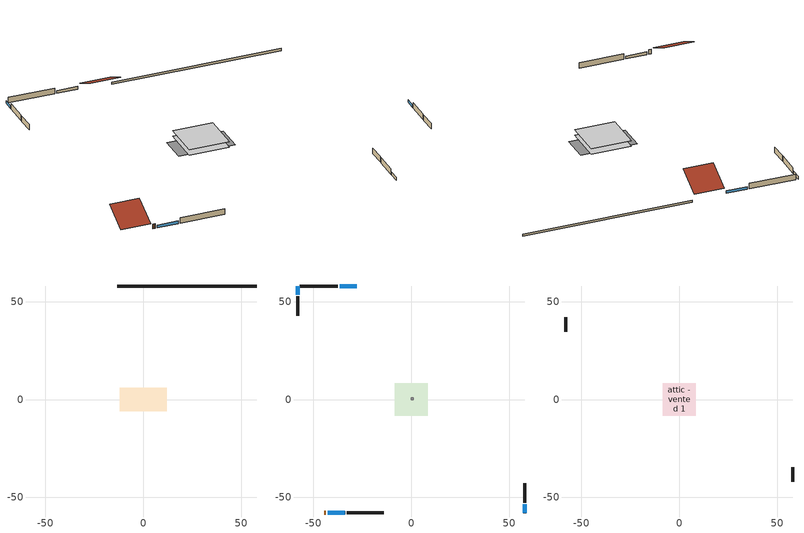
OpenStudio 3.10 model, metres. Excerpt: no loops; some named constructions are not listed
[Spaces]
crawlspace - unvented 1
 floor foundation (Slab1 construction): -11.91,-5.96 -11.91,5.96 11.91,5.96 11.91,-5.96 z-0.91
 wall foundation (FoundationWall1 construction): 58.06,58.06 -13.41,58.06 z-0.91:0
conditioned space 1
 floor to crawlspace - unvented 1 (Floor1 construction): -8.42,-8.42 -8.42,8.42 8.42,8.42 8.42,-8.42 z0
 wall outside (Wall1 construction): -37.59,58.06 -57.13,58.06 z0:2.44
 wall outside (Wall2 construction): 58.06,-52.73 58.06,-42.96 z0:2.44
 wall outside (Wall3 construction): -32.96,-58.06 -14.19,-58.06 z0:2.44
 wall outside (Wall4 construction): -58.06,52.73 -58.06,42.96 z0:2.44
 wall outside (AdiabaticWallConstruction): -27.86,58.06 -36.66,58.06 / 58.06,-58.06 58.06,-53.66 / -42.69,-58.06 -33.89,-58.06 / -58.06,58.06 -58.06,53.66 z0:1.19
 wall outside (AdiabaticWallConstruction 1): -44.53,-58.06 -43.62,-58.06 z0:2.03
 window (WindowConstruction): -27.86,58.06 -36.66,58.06 z0:1.19
 window (WindowConstruction 1): 58.06,-58.06 58.06,-53.66 z0:1.19
 window (WindowConstruction 2): -42.69,-58.06 -33.89,-58.06 z0:1.19
 window (WindowConstruction 3): -58.06,58.06 -58.06,53.66 z0:1.19
 door (Door): -44.53,-58.06 -43.62,-58.06 z0:2.03
furnace airloop ret air space
 floor adiabatic (AdiabaticConst): 0,0 0,1 1,1 1,0 z0
 wall adiabatic (AdiabaticConst): 0,1 0,0 1,0 1,1 0,1 z0:1
 ceiling adiabatic (AdiabaticConst): 1,0 1,1 0,1 0,0 z1
attic - vented 1
 floor to conditioned space 1 (Floor2 construction Reversed): -8.42,-8.42 -8.42,8.42 8.42,8.42 8.42,-8.42 z2.44
 wall outside (Wall5 construction): 58.06,-42.03 58.06,-34.76 z0:2.44
 wall outside (Wall6 construction): -58.06,42.03 -58.06,34.76 z0:2.44
 roof outside (Roof1 construction): -26.93,58.06,2.44 -26.93,46.79,8.07 -14.34,46.79,8.07 -14.34,58.06,2.44
 roof outside (Roof2 construction): -45.46,-58.06,2.44 -45.46,-46.79,8.07 -58.06,-46.79,8.07 -58.06,-58.06,2.44
[Material] Roughness=Rough; Thermal Absorptance=0.9
Name | Thickness {m} | Conductivity {W/m-K} | Density {kg/m3} | Specific Heat {J/kg-K} | Solar Absorptance | Visible Absorptance
gypsum board | 0.0127 | 0.160291 | 801 | 837.4 | 0.6 | 0.6
floor stud and cavity | 0.1397 | 0.21683 | 92.3553 | 1139.71 | 0.7 | 0.7
floor rigid ins | 0.103632 | 0.029427 | 32.04 | 1214.23 | 0.7 | 0.7
osb sheathing 0.75 in. | 0.01905 | 0.115458 | 512.64 | 1214.23 | 0.7 | 0.7
floor covering | 0.0127 | 0.0433444 | 54.468 | 1339.84 | 0.6 | 0.6
ceiling loosefill ins | 0.169333 | 0.0480833 | 16.02 | 1046.75 | 0.7 | 0.7
ceiling stud and cavity | 0.1397 | 0.0824711 | 65.682 | 1177.47 | 0.7 | 0.7
[Construction]
Floor1 construction Reversed: floor covering, osb sheathing 0.75 in., floor rigid ins, floor stud and cavity
Floor2 construction: ceiling loosefill ins, ceiling stud and cavity, gypsum board
[Schedule:Ruleset]
natural vent schedule: Default Day Schedule=natural vent schedule default day
[Schedule:Day]
heating setpoint day: 24, 0, 20
cooling setpoint day: 24, 0, 25.5556
exterior lighting schedule day: 1, 0, 0.566667, 3, 0, 0.524167, 5, 0, 0.495833, 6, 0, 0.5525, 7, 0, 0.623333, 8, 0, 0.580833, 9, 0, 0.439167, 10, 0, 0.354167, 12, 0, 0.34, 13, 0, 0.354167, 14, 0, 0.396667, 15, 0, 0.425, 16, 0, 0.495833, 17, 0, 0.623333, 18, 0, 0.793333, 19, 0, 0.906667, 20, 0, 0.963333, 21, 0, 0.991667, 22, 0, 0.920833, 23, 0, 0.793333, 24, 0, 0.665833
exterior lighting schedule day 1: 1, 0, 0.528571, 3, 0, 0.488929, 5, 0, 0.4625, 6, 0, 0.515357, 7, 0, 0.581429, 8, 0, 0.541786, 9, 0, 0.409643, 10, 0, 0.330357, 12, 0, 0.317143, 13, 0, 0.330357, 14, 0, 0.37, 15, 0, 0.396429, 16, 0, 0.4625, 17, 0, 0.581429, 18, 0, 0.74, 19, 0, 0.845714, 20, 0, 0.898571, 21, 0, 0.925, 22, 0, 0.858929, 23, 0, 0.74, 24, 0, 0.621071
exterior lighting schedule day 2: 1, 0, 0.485714, 3, 0, 0.449286, 5, 0, 0.425, 6, 0, 0.473571, 7, 0, 0.534286, 8, 0, 0.497857, 9, 0, 0.376429, 10, 0, 0.303571, 12, 0, 0.291429, 13, 0, 0.303571, 14, 0, 0.34, 15, 0, 0.364286, 16, 0, 0.425, 17, 0, 0.534286, 18, 0, 0.68, 19, 0, 0.777143, 20, 0, 0.825714, 21, 0, 0.85, 22, 0, 0.789286, 23, 0, 0.68, 24, 0, 0.570714
exterior lighting schedule day 3: 1, 0, 0.442857, 3, 0, 0.409643, 5, 0, 0.3875, 6, 0, 0.431786, 7, 0, 0.487143, 8, 0, 0.453929, 9, 0, 0.343214, 10, 0, 0.276786, 12, 0, 0.265714, 13, 0, 0.276786, 14, 0, 0.31, 15, 0, 0.332143, 16, 0, 0.3875, 17, 0, 0.487143, 18, 0, 0.62, 19, 0, 0.708571, 20, 0, 0.752857, 21, 0, 0.775, 22, 0, 0.719643, 23, 0, 0.62, 24, 0, 0.520357
exterior lighting schedule day 4: 1, 0, 0.4, 3, 0, 0.37, 5, 0, 0.35, 6, 0, 0.39, 7, 0, 0.44, 8, 0, 0.41, 9, 0, 0.31, 10, 0, 0.25, 12, 0, 0.24, 13, 0, 0.25, 14, 0, 0.28, 15, 0, 0.3, 16, 0, 0.35, 17, 0, 0.44, 18, 0, 0.56, 19, 0, 0.64, 20, 0, 0.68, 21, 0, 0.7, 22, 0, 0.65, 23, 0, 0.56, 24, 0, 0.47
exterior lighting schedule day 5: 1, 0, 0.380952, 3, 0, 0.352381, 5, 0, 0.333333, 6, 0, 0.371429, 7, 0, 0.419048, 8, 0, 0.390476, 9, 0, 0.295238, 10, 0, 0.238095, 12, 0, 0.228571, 13, 0, 0.238095, 14, 0, 0.266667, 15, 0, 0.285714, 16, 0, 0.333333, 17, 0, 0.419048, 18, 0, 0.533333, 19, 0, 0.609524, 20, 0, 0.647619, 21, 0, 0.666667, 22, 0, 0.619048, 23, 0, 0.533333, 24, 0, 0.447619
exterior lighting schedule day 6: 1, 0, 0.390476, 3, 0, 0.36119, 5, 0, 0.341667, 6, 0, 0.380714, 7, 0, 0.429524, 8, 0, 0.400238, 9, 0, 0.302619, 10, 0, 0.244048, 12, 0, 0.234286, 13, 0, 0.244048, 14, 0, 0.273333, 15, 0, 0.292857, 16, 0, 0.341667, 17, 0, 0.429524, 18, 0, 0.546667, 19, 0, 0.624762, 20, 0, 0.66381, 21, 0, 0.683333, 22, 0, 0.634524, 23, 0, 0.546667, 24, 0, 0.45881
exterior lighting schedule day 7: 1, 0, 0.419048, 3, 0, 0.387619, 5, 0, 0.366667, 6, 0, 0.408571, 7, 0, 0.460952, 8, 0, 0.429524, 9, 0, 0.324762, 10, 0, 0.261905, 12, 0, 0.251429, 13, 0, 0.261905, 14, 0, 0.293333, 15, 0, 0.314286, 16, 0, 0.366667, 17, 0, 0.460952, 18, 0, 0.586667, 19, 0, 0.670476, 20, 0, 0.712381, 21, 0, 0.733333, 22, 0, 0.680952, 23, 0, 0.586667, 24, 0, 0.492381
exterior lighting schedule day 8: 1, 0, 0.466667, 3, 0, 0.431667, 5, 0, 0.408333, 6, 0, 0.455, 7, 0, 0.513333, 8, 0, 0.478333, 9, 0, 0.361667, 10, 0, 0.291667, 12, 0, 0.28, 13, 0, 0.291667, 14, 0, 0.326667, 15, 0, 0.35, 16, 0, 0.408333, 17, 0, 0.513333, 18, 0, 0.653333, 19, 0, 0.746667, 20, 0, 0.793333, 21, 0, 0.816667, 22, 0, 0.758333, 23, 0, 0.653333, 24, 0, 0.548333
exterior lighting schedule day 9: 1, 0, 0.509524, 3, 0, 0.47131, 5, 0, 0.445833, 6, 0, 0.496786, 7, 0, 0.560476, 8, 0, 0.522262, 9, 0, 0.394881, 10, 0, 0.318452, 12, 0, 0.305714, 13, 0, 0.318452, 14, 0, 0.356667, 15, 0, 0.382143, 16, 0, 0.445833, 17, 0, 0.560476, 18, 0, 0.713333, 19, 0, 0.815238, 20, 0, 0.86619, 21, 0, 0.891667, 22, 0, 0.827976, 23, 0, 0.713333, 24, 0, 0.59869
exterior lighting schedule day 10: 1, 0, 0.552381, 3, 0, 0.510952, 5, 0, 0.483333, 6, 0, 0.538571, 7, 0, 0.607619, 8, 0, 0.56619, 9, 0, 0.428095, 10, 0, 0.345238, 12, 0, 0.331429, 13, 0, 0.345238, 14, 0, 0.386667, 15, 0, 0.414286, 16, 0, 0.483333, 17, 0, 0.607619, 18, 0, 0.773333, 19, 0, 0.88381, 20, 0, 0.939048, 21, 0, 0.966667, 22, 0, 0.897619, 23, 0, 0.773333, 24, 0, 0.649048
exterior lighting schedule day 11: 1, 0, 0.571429, 3, 0, 0.528571, 5, 0, 0.5, 6, 0, 0.557143, 7, 0, 0.628571, 8, 0, 0.585714, 9, 0, 0.442857, 10, 0, 0.357143, 12, 0, 0.342857, 13, 0, 0.357143, 14, 0, 0.4, 15, 0, 0.428571, 16, 0, 0.5, 17, 0, 0.628571, 18, 0, 0.8, 19, 0, 0.914286, 20, 0, 0.971429, 21, 0, 1, 22, 0, 0.928571, 23, 0, 0.8, 24, 0, 0.671429
general water use schedule day: 1, 0, 0.315068, 3, 0, 0.287671, 4, 0, 0.342466, 5, 0, 0.369863, 6, 0, 0.520548, 7, 0, 0.60274, 8, 0, 0.534247, 10, 0, 0.506849, 11, 0, 0.465753, 14, 0, 0.479452, 15, 0, 0.534247, 16, 0, 0.589041, 17, 0, 0.69863, 18, 0, 0.876712, 19, 0, 0.890411, 20, 0, 0.986301, 21, 0, 1, 22, 0, 0.863014, 23, 0, 0.616438, 24, 0, 0.465753
cooling season schedule day; cooling season schedule day 2; natural vent schedule default day: 24, 0, 0
cooling season schedule day 1; natural vent schedule day: 24, 0, 1
mech vent range fan 0 schedule day: 18, 0, 0, 19, 0, 1, 24, 0, 0
mech vent bath fan 0 schedule day: 7, 0, 0, 8, 0, 1, 24, 0, 0
[Schedule:Rule]
natural vent schedule rule: Schedule Ruleset=natural vent schedule; Rule Order=0; Day Schedule=natural vent schedule day; Apply Sunday=No; Apply Monday=Yes; Apply Tuesday=No; Apply Wednesday=Yes; Apply Thursday=No; Apply Friday=Yes; Apply Saturday=No; Date Specification Type=DateRange; Start Month=1; Start Day=1; End Month=12; End Day=31
